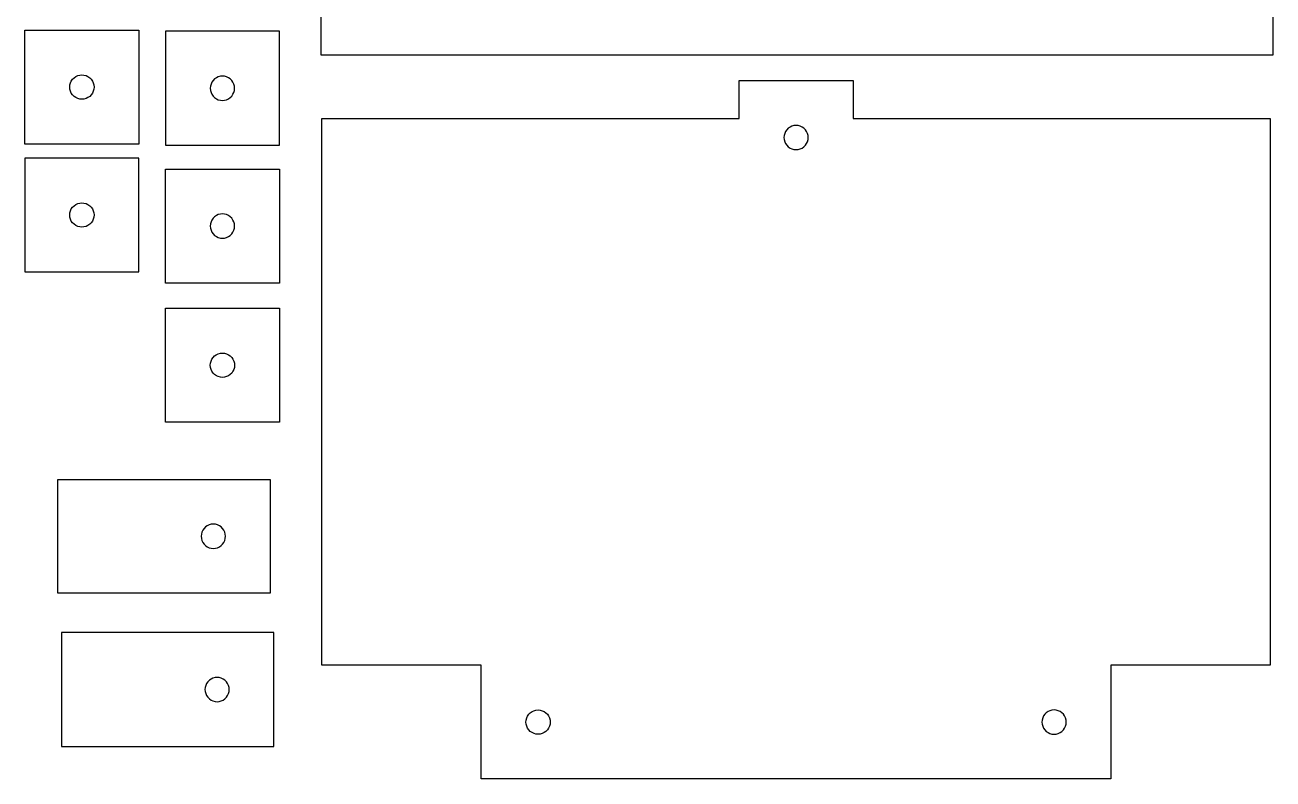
# Model space of a CAD drawing. Extents: x -175 to -7, y 41 to 356.
# Drawn here: x -171.2 to -6.7, y 168.4 to 267.8 of the extents above; entities that cross this region are included whole.
import ezdxf

# ---------------------------------------------------------------- set-up
doc = ezdxf.new("R2010")
doc.units = 0
doc.header["$MEASUREMENT"] = 0
doc.layers.add('Sketch1', color=7, linetype='Continuous')

msp = doc.modelspace()

# ---------------------------------------------------------------- linework, layer by layer
at = {"layer": 'Sketch1'}
for p, q in [((-132.19, 355.52, 2.99), (-132.19, 263.83, 2.99)), ((-6.69, 264.13, 2.99), (-6.69, 355.83, 2.99)), ((-171.18, 252.14, 2.99), (-171.18, 267.09, 2.99)), ((-171.18, 267.09, 2.99), (-171.13, 267.09, 2.99)), ((-171.13, 267.09, 2.99), (-156.18, 267.09, 2.99)), ((-156.18, 267.09, 2.99), (-156.18, 267.04, 2.99)), ((-156.18, 267.04, 2.99), (-156.18, 252.09, 2.99)), ((-152.65, 266.94, 2.99), (-152.65, 251.99, 2.99)), ((-152.6, 266.94, 2.99), (-152.65, 266.94, 2.99)), ((-137.65, 266.94, 2.99), (-152.6, 266.94, 2.99)), ((-137.65, 266.89, 2.99), (-137.65, 266.94, 2.99)), ((-137.65, 251.94, 2.99), (-137.65, 266.89, 2.99)), ((-132.19, 263.83, 2.99), (-131.77, 263.83, 2.99)), ((-131.77, 263.83, 2.99), (-6.69, 263.83, 2.99)), ((-6.69, 263.83, 2.99), (-6.69, 264.13, 2.99)), ((-165.26, 259.87, 2.99), (-165.18, 260.14, 2.99)), ((-165.18, 260.14, 2.99), (-165.07, 260.39, 2.99)), ((-165.07, 260.39, 2.99), (-164.91, 260.62, 2.99)), ((-164.91, 260.62, 2.99), (-164.71, 260.82, 2.99)), ((-164.71, 260.82, 2.99), (-164.48, 260.98, 2.99)), ((-164.48, 260.98, 2.99), (-164.23, 261.1, 2.99)), ((-164.23, 261.1, 2.99), (-163.96, 261.17, 2.99)), ((-163.96, 261.17, 2.99), (-163.68, 261.19, 2.99)), ((-163.68, 261.19, 2.99), (-163.4, 261.17, 2.99)), ((-163.4, 261.17, 2.99), (-163.13, 261.1, 2.99)), ((-163.13, 261.1, 2.99), (-162.88, 260.98, 2.99)), ((-162.88, 260.98, 2.99), (-162.65, 260.82, 2.99)), ((-162.65, 260.82, 2.99), (-162.46, 260.62, 2.99)), ((-162.46, 260.62, 2.99), (-162.3, 260.39, 2.99)), ((-162.3, 260.39, 2.99), (-162.18, 260.14, 2.99)), ((-162.18, 260.14, 2.99), (-162.1, 259.87, 2.99)), ((-146.66, 259.98, 2.99), (-146.73, 259.71, 2.99)), ((-146.54, 260.24, 2.99), (-146.66, 259.98, 2.99)), ((-146.38, 260.47, 2.99), (-146.54, 260.24, 2.99)), ((-146.18, 260.66, 2.99), (-146.38, 260.47, 2.99)), ((-145.95, 260.82, 2.99), (-146.18, 260.66, 2.99)), ((-145.7, 260.94, 2.99), (-145.95, 260.82, 2.99)), ((-145.43, 261.01, 2.99), (-145.7, 260.94, 2.99)), ((-145.15, 261.04, 2.99), (-145.43, 261.01, 2.99)), ((-144.88, 261.01, 2.99), (-145.15, 261.04, 2.99)), ((-144.61, 260.94, 2.99), (-144.88, 261.01, 2.99)), ((-144.35, 260.82, 2.99), (-144.61, 260.94, 2.99)), ((-144.13, 260.66, 2.99), (-144.35, 260.82, 2.99)), ((-143.93, 260.47, 2.99), (-144.13, 260.66, 2.99)), ((-143.77, 260.24, 2.99), (-143.93, 260.47, 2.99)), ((-143.65, 259.98, 2.99), (-143.77, 260.24, 2.99)), ((-143.58, 259.71, 2.99), (-143.65, 259.98, 2.99)), ((-77.05, 255.46, 2.99), (-77.05, 260.45, 2.99)), ((-77.05, 260.45, 2.99), (-77, 260.45, 2.99)), ((-77, 260.45, 2.99), (-62.05, 260.45, 2.99)), ((-62.05, 260.45, 2.99), (-62.05, 260.43, 2.99)), ((-62.05, 260.43, 2.99), (-62.05, 255.45, 2.99)), ((-165.28, 259.59, 2.99), (-165.26, 259.87, 2.99)), ((-165.26, 259.31, 2.99), (-165.28, 259.59, 2.99)), ((-165.18, 259.05, 2.99), (-165.26, 259.31, 2.99)), ((-165.07, 258.79, 2.99), (-165.18, 259.05, 2.99)), ((-164.91, 258.56, 2.99), (-165.07, 258.79, 2.99)), ((-164.71, 258.37, 2.99), (-164.91, 258.56, 2.99)), ((-164.48, 258.21, 2.99), (-164.71, 258.37, 2.99)), ((-162.65, 258.37, 2.99), (-162.88, 258.21, 2.99)), ((-162.45, 258.57, 2.99), (-162.65, 258.37, 2.99)), ((-162.29, 258.79, 2.99), (-162.45, 258.57, 2.99)), ((-162.18, 259.05, 2.99), (-162.29, 258.79, 2.99)), ((-162.1, 259.32, 2.99), (-162.18, 259.05, 2.99)), ((-162.1, 259.87, 2.99), (-162.08, 259.59, 2.99)), ((-162.08, 259.59, 2.99), (-162.1, 259.32, 2.99)), ((-146.73, 259.71, 2.99), (-146.75, 259.44, 2.99)), ((-146.75, 259.44, 2.99), (-146.73, 259.16, 2.99)), ((-146.73, 259.16, 2.99), (-146.66, 258.89, 2.99)), ((-146.66, 258.89, 2.99), (-146.54, 258.64, 2.99)), ((-146.54, 258.64, 2.99), (-146.38, 258.41, 2.99)), ((-146.38, 258.41, 2.99), (-146.18, 258.21, 2.99)), ((-144.13, 258.21, 2.99), (-143.93, 258.41, 2.99)), ((-143.93, 258.41, 2.99), (-143.77, 258.64, 2.99)), ((-143.77, 258.64, 2.99), (-143.65, 258.89, 2.99)), ((-143.65, 258.89, 2.99), (-143.58, 259.16, 2.99)), ((-143.56, 259.44, 2.99), (-143.58, 259.71, 2.99)), ((-143.58, 259.16, 2.99), (-143.56, 259.44, 2.99)), ((-164.23, 258.09, 2.99), (-164.48, 258.21, 2.99)), ((-163.96, 258.02, 2.99), (-164.23, 258.09, 2.99)), ((-163.68, 257.99, 2.99), (-163.96, 258.02, 2.99)), ((-163.4, 258.02, 2.99), (-163.68, 257.99, 2.99)), ((-163.13, 258.09, 2.99), (-163.4, 258.02, 2.99)), ((-162.88, 258.21, 2.99), (-163.13, 258.09, 2.99)), ((-146.18, 258.21, 2.99), (-145.95, 258.05, 2.99)), ((-145.95, 258.05, 2.99), (-145.7, 257.93, 2.99)), ((-145.7, 257.93, 2.99), (-145.43, 257.86, 2.99)), ((-145.43, 257.86, 2.99), (-145.15, 257.84, 2.99)), ((-145.15, 257.84, 2.99), (-144.88, 257.86, 2.99)), ((-144.88, 257.86, 2.99), (-144.61, 257.93, 2.99)), ((-144.61, 257.93, 2.99), (-144.35, 258.05, 2.99)), ((-144.35, 258.05, 2.99), (-144.13, 258.21, 2.99)), ((-132.05, 255.21, 2.99), (-132.05, 255.45, 2.99)), ((-132.05, 255.45, 2.99), (-131.87, 255.45, 2.99)), ((-132.05, 183.45, 2.99), (-132.05, 255.21, 2.99)), ((-131.87, 255.45, 2.99), (-77.05, 255.45, 2.99)), ((-77.05, 255.45, 2.99), (-77.05, 255.46, 2.99)), ((-62.05, 255.45, 2.99), (-61.87, 255.45, 2.99)), ((-61.87, 255.45, 2.99), (-7.05, 255.45, 2.99)), ((-7.05, 255.45, 2.99), (-7.05, 183.69, 2.99)), ((-71.05, 253.49, 2.99), (-71.12, 253.22, 2.99)), ((-70.93, 253.75, 2.99), (-71.05, 253.49, 2.99)), ((-70.77, 253.97, 2.99), (-70.93, 253.75, 2.99)), ((-70.58, 254.17, 2.99), (-70.77, 253.97, 2.99)), ((-70.35, 254.33, 2.99), (-70.58, 254.17, 2.99)), ((-70.1, 254.45, 2.99), (-70.35, 254.33, 2.99)), ((-69.83, 254.52, 2.99), (-70.1, 254.45, 2.99)), ((-69.55, 254.55, 2.99), (-69.83, 254.52, 2.99)), ((-69.27, 254.52, 2.99), (-69.55, 254.55, 2.99)), ((-69, 254.45, 2.99), (-69.27, 254.52, 2.99)), ((-68.75, 254.33, 2.99), (-69, 254.45, 2.99)), ((-68.52, 254.17, 2.99), (-68.75, 254.33, 2.99)), ((-68.32, 253.97, 2.99), (-68.52, 254.17, 2.99)), ((-68.16, 253.75, 2.99), (-68.32, 253.97, 2.99)), ((-68.05, 253.49, 2.99), (-68.16, 253.75, 2.99)), ((-67.97, 253.22, 2.99), (-68.05, 253.49, 2.99)), ((-171.18, 252.09, 2.99), (-171.18, 252.14, 2.99)), ((-156.23, 252.09, 2.99), (-171.18, 252.09, 2.99)), ((-156.18, 252.09, 2.99), (-156.23, 252.09, 2.99)), ((-152.65, 251.99, 2.99), (-152.65, 251.94, 2.99)), ((-152.65, 251.94, 2.99), (-137.7, 251.94, 2.99)), ((-137.7, 251.94, 2.99), (-137.65, 251.94, 2.99)), ((-71.12, 253.22, 2.99), (-71.15, 252.95, 2.99)), ((-71.15, 252.95, 2.99), (-71.12, 252.67, 2.99)), ((-71.12, 252.67, 2.99), (-71.05, 252.4, 2.99)), ((-71.05, 252.4, 2.99), (-70.93, 252.15, 2.99)), ((-70.93, 252.15, 2.99), (-70.77, 251.92, 2.99)), ((-70.77, 251.92, 2.99), (-70.58, 251.72, 2.99)), ((-70.58, 251.72, 2.99), (-70.35, 251.56, 2.99)), ((-68.75, 251.56, 2.99), (-68.52, 251.72, 2.99)), ((-68.52, 251.72, 2.99), (-68.32, 251.92, 2.99)), ((-68.32, 251.92, 2.99), (-68.16, 252.15, 2.99)), ((-68.16, 252.15, 2.99), (-68.05, 252.4, 2.99)), ((-68.05, 252.4, 2.99), (-67.97, 252.67, 2.99)), ((-67.95, 252.95, 2.99), (-67.97, 253.22, 2.99)), ((-67.97, 252.67, 2.99), (-67.95, 252.95, 2.99)), ((-171.13, 250.25, 2.99), (-171.18, 250.25, 2.99)), ((-171.18, 250.25, 2.99), (-171.18, 235.3, 2.99)), ((-156.18, 250.25, 2.99), (-171.13, 250.25, 2.99)), ((-156.18, 250.2, 2.99), (-156.18, 250.25, 2.99)), ((-156.18, 235.25, 2.99), (-156.18, 250.2, 2.99)), ((-70.35, 251.56, 2.99), (-70.1, 251.44, 2.99)), ((-70.1, 251.44, 2.99), (-69.83, 251.37, 2.99)), ((-69.83, 251.37, 2.99), (-69.55, 251.35, 2.99)), ((-69.55, 251.35, 2.99), (-69.27, 251.37, 2.99)), ((-69.27, 251.37, 2.99), (-69, 251.44, 2.99)), ((-69, 251.44, 2.99), (-68.75, 251.56, 2.99)), ((-152.65, 233.83, 2.99), (-152.65, 248.78, 2.99)), ((-152.65, 248.78, 2.99), (-152.6, 248.78, 2.99)), ((-152.6, 248.78, 2.99), (-137.65, 248.78, 2.99)), ((-137.65, 248.78, 2.99), (-137.65, 248.73, 2.99)), ((-137.65, 248.73, 2.99), (-137.65, 233.78, 2.99)), ((-165.18, 243.29, 2.99), (-165.07, 243.55, 2.99)), ((-165.07, 243.55, 2.99), (-164.91, 243.77, 2.99)), ((-164.91, 243.77, 2.99), (-164.71, 243.97, 2.99)), ((-164.71, 243.97, 2.99), (-164.48, 244.13, 2.99)), ((-164.48, 244.13, 2.99), (-164.23, 244.25, 2.99)), ((-164.23, 244.25, 2.99), (-163.96, 244.32, 2.99)), ((-163.96, 244.32, 2.99), (-163.68, 244.35, 2.99)), ((-163.68, 244.35, 2.99), (-163.4, 244.32, 2.99)), ((-163.4, 244.32, 2.99), (-163.13, 244.25, 2.99)), ((-163.13, 244.25, 2.99), (-162.88, 244.13, 2.99)), ((-162.88, 244.13, 2.99), (-162.65, 243.97, 2.99)), ((-162.65, 243.97, 2.99), (-162.46, 243.78, 2.99)), ((-162.46, 243.78, 2.99), (-162.3, 243.55, 2.99)), ((-162.3, 243.55, 2.99), (-162.18, 243.29, 2.99)), ((-165.28, 242.75, 2.99), (-165.26, 243.02, 2.99)), ((-165.26, 242.47, 2.99), (-165.28, 242.75, 2.99)), ((-165.26, 243.02, 2.99), (-165.18, 243.29, 2.99)), ((-165.18, 242.2, 2.99), (-165.26, 242.47, 2.99)), ((-165.07, 241.95, 2.99), (-165.18, 242.2, 2.99)), ((-164.91, 241.72, 2.99), (-165.07, 241.95, 2.99)), ((-162.29, 241.95, 2.99), (-162.45, 241.72, 2.99)), ((-162.18, 242.2, 2.99), (-162.29, 241.95, 2.99)), ((-162.18, 243.29, 2.99), (-162.1, 243.03, 2.99)), ((-162.1, 242.47, 2.99), (-162.18, 242.2, 2.99)), ((-162.1, 243.03, 2.99), (-162.08, 242.75, 2.99)), ((-162.08, 242.75, 2.99), (-162.1, 242.47, 2.99)), ((-146.66, 241.83, 2.99), (-146.73, 241.56, 2.99)), ((-146.54, 242.08, 2.99), (-146.66, 241.83, 2.99)), ((-146.38, 242.31, 2.99), (-146.54, 242.08, 2.99)), ((-146.18, 242.51, 2.99), (-146.38, 242.31, 2.99)), ((-145.95, 242.67, 2.99), (-146.18, 242.51, 2.99)), ((-145.7, 242.79, 2.99), (-145.95, 242.67, 2.99)), ((-145.43, 242.86, 2.99), (-145.7, 242.79, 2.99)), ((-145.15, 242.88, 2.99), (-145.43, 242.86, 2.99)), ((-144.88, 242.86, 2.99), (-145.15, 242.88, 2.99)), ((-144.61, 242.79, 2.99), (-144.88, 242.86, 2.99)), ((-144.35, 242.67, 2.99), (-144.61, 242.79, 2.99)), ((-144.13, 242.51, 2.99), (-144.35, 242.67, 2.99)), ((-143.93, 242.31, 2.99), (-144.13, 242.51, 2.99)), ((-143.77, 242.08, 2.99), (-143.93, 242.31, 2.99)), ((-143.65, 241.83, 2.99), (-143.77, 242.08, 2.99)), ((-143.58, 241.56, 2.99), (-143.65, 241.83, 2.99)), ((-164.71, 241.52, 2.99), (-164.91, 241.72, 2.99)), ((-164.48, 241.36, 2.99), (-164.71, 241.52, 2.99)), ((-164.23, 241.24, 2.99), (-164.48, 241.36, 2.99)), ((-163.96, 241.17, 2.99), (-164.23, 241.24, 2.99)), ((-163.68, 241.15, 2.99), (-163.96, 241.17, 2.99)), ((-163.4, 241.17, 2.99), (-163.68, 241.15, 2.99)), ((-163.13, 241.24, 2.99), (-163.4, 241.17, 2.99)), ((-162.88, 241.36, 2.99), (-163.13, 241.24, 2.99)), ((-162.65, 241.52, 2.99), (-162.88, 241.36, 2.99)), ((-162.45, 241.72, 2.99), (-162.65, 241.52, 2.99)), ((-146.73, 241.56, 2.99), (-146.75, 241.28, 2.99)), ((-146.75, 241.28, 2.99), (-146.73, 241, 2.99)), ((-146.73, 241, 2.99), (-146.66, 240.73, 2.99)), ((-146.66, 240.73, 2.99), (-146.54, 240.48, 2.99)), ((-146.54, 240.48, 2.99), (-146.38, 240.25, 2.99)), ((-146.38, 240.25, 2.99), (-146.18, 240.06, 2.99)), ((-144.13, 240.06, 2.99), (-143.93, 240.25, 2.99)), ((-143.93, 240.25, 2.99), (-143.77, 240.48, 2.99)), ((-143.77, 240.48, 2.99), (-143.65, 240.73, 2.99)), ((-143.65, 240.73, 2.99), (-143.58, 241, 2.99)), ((-143.56, 241.28, 2.99), (-143.58, 241.56, 2.99)), ((-143.58, 241, 2.99), (-143.56, 241.28, 2.99)), ((-146.18, 240.06, 2.99), (-145.95, 239.9, 2.99)), ((-145.95, 239.9, 2.99), (-145.7, 239.78, 2.99)), ((-145.7, 239.78, 2.99), (-145.43, 239.71, 2.99)), ((-145.43, 239.71, 2.99), (-145.15, 239.68, 2.99)), ((-145.15, 239.68, 2.99), (-144.88, 239.71, 2.99)), ((-144.88, 239.71, 2.99), (-144.61, 239.78, 2.99)), ((-144.61, 239.78, 2.99), (-144.35, 239.9, 2.99)), ((-144.35, 239.9, 2.99), (-144.13, 240.06, 2.99)), ((-171.18, 235.3, 2.99), (-171.18, 235.25, 2.99)), ((-171.18, 235.25, 2.99), (-156.23, 235.25, 2.99)), ((-156.23, 235.25, 2.99), (-156.18, 235.25, 2.99)), ((-152.65, 233.78, 2.99), (-152.65, 233.83, 2.99)), ((-137.7, 233.78, 2.99), (-152.65, 233.78, 2.99)), ((-137.65, 233.78, 2.99), (-137.7, 233.78, 2.99)), ((-152.65, 215.5, 2.99), (-152.65, 230.45, 2.99)), ((-152.65, 230.45, 2.99), (-152.6, 230.45, 2.99)), ((-152.6, 230.45, 2.99), (-137.65, 230.45, 2.99)), ((-137.65, 230.45, 2.99), (-137.65, 230.4, 2.99)), ((-137.65, 230.4, 2.99), (-137.65, 215.45, 2.99)), ((-146.66, 223.5, 2.99), (-146.54, 223.75, 2.99)), ((-146.54, 223.75, 2.99), (-146.38, 223.98, 2.99)), ((-146.38, 223.98, 2.99), (-146.18, 224.18, 2.99)), ((-146.18, 224.18, 2.99), (-145.96, 224.34, 2.99)), ((-145.96, 224.34, 2.99), (-145.7, 224.45, 2.99)), ((-145.7, 224.45, 2.99), (-145.43, 224.53, 2.99)), ((-145.43, 224.53, 2.99), (-145.16, 224.55, 2.99)), ((-145.16, 224.55, 2.99), (-144.88, 224.53, 2.99)), ((-144.88, 224.53, 2.99), (-144.61, 224.46, 2.99)), ((-144.61, 224.46, 2.99), (-144.36, 224.34, 2.99)), ((-144.36, 224.34, 2.99), (-144.13, 224.18, 2.99)), ((-144.13, 224.18, 2.99), (-143.93, 223.98, 2.99)), ((-143.93, 223.98, 2.99), (-143.77, 223.75, 2.99)), ((-143.77, 223.75, 2.99), (-143.65, 223.5, 2.99)), ((-146.75, 222.95, 2.99), (-146.73, 223.23, 2.99)), ((-146.73, 222.67, 2.99), (-146.75, 222.95, 2.99)), ((-146.73, 223.23, 2.99), (-146.66, 223.5, 2.99)), ((-146.66, 222.4, 2.99), (-146.73, 222.67, 2.99)), ((-146.54, 222.15, 2.99), (-146.66, 222.4, 2.99)), ((-146.38, 221.92, 2.99), (-146.54, 222.15, 2.99)), ((-143.77, 222.15, 2.99), (-143.93, 221.92, 2.99)), ((-143.65, 222.41, 2.99), (-143.77, 222.15, 2.99)), ((-143.65, 223.5, 2.99), (-143.58, 223.23, 2.99)), ((-143.58, 222.67, 2.99), (-143.65, 222.41, 2.99)), ((-143.58, 223.23, 2.99), (-143.56, 222.95, 2.99)), ((-143.56, 222.95, 2.99), (-143.58, 222.67, 2.99)), ((-146.18, 221.73, 2.99), (-146.38, 221.92, 2.99)), ((-145.95, 221.57, 2.99), (-146.18, 221.73, 2.99)), ((-145.7, 221.45, 2.99), (-145.95, 221.57, 2.99)), ((-145.43, 221.38, 2.99), (-145.7, 221.45, 2.99)), ((-145.15, 221.35, 2.99), (-145.43, 221.38, 2.99)), ((-144.88, 221.38, 2.99), (-145.15, 221.35, 2.99)), ((-144.61, 221.45, 2.99), (-144.88, 221.38, 2.99)), ((-144.35, 221.57, 2.99), (-144.61, 221.45, 2.99)), ((-144.13, 221.73, 2.99), (-144.35, 221.57, 2.99)), ((-143.93, 221.92, 2.99), (-144.13, 221.73, 2.99)), ((-152.65, 215.45, 2.99), (-152.65, 215.5, 2.99)), ((-137.7, 215.45, 2.99), (-152.65, 215.45, 2.99)), ((-137.65, 215.45, 2.99), (-137.7, 215.45, 2.99)), ((-166.86, 192.97, 2.99), (-166.86, 207.92, 2.99)), ((-166.86, 207.92, 2.99), (-166.76, 207.92, 2.99)), ((-166.76, 207.92, 2.99), (-138.86, 207.92, 2.99)), ((-138.86, 207.92, 2.99), (-138.86, 207.87, 2.99)), ((-138.86, 207.87, 2.99), (-138.86, 192.92, 2.99)), ((-147.93, 200.7, 2.99), (-147.96, 200.42, 2.99)), ((-147.86, 200.97, 2.99), (-147.93, 200.7, 2.99)), ((-147.74, 201.22, 2.99), (-147.86, 200.97, 2.99)), ((-147.58, 201.45, 2.99), (-147.74, 201.22, 2.99)), ((-147.38, 201.65, 2.99), (-147.58, 201.45, 2.99)), ((-147.16, 201.81, 2.99), (-147.38, 201.65, 2.99)), ((-146.9, 201.93, 2.99), (-147.16, 201.81, 2.99)), ((-146.63, 202, 2.99), (-146.9, 201.93, 2.99)), ((-146.36, 202.02, 2.99), (-146.63, 202, 2.99)), ((-146.08, 202, 2.99), (-146.36, 202.02, 2.99)), ((-145.81, 201.93, 2.99), (-146.08, 202, 2.99)), ((-145.56, 201.81, 2.99), (-145.81, 201.93, 2.99)), ((-145.33, 201.65, 2.99), (-145.56, 201.81, 2.99)), ((-145.13, 201.45, 2.99), (-145.33, 201.65, 2.99)), ((-144.97, 201.22, 2.99), (-145.13, 201.45, 2.99)), ((-144.85, 200.97, 2.99), (-144.97, 201.22, 2.99)), ((-144.78, 200.7, 2.99), (-144.85, 200.97, 2.99)), ((-144.76, 200.42, 2.99), (-144.78, 200.7, 2.99)), ((-147.96, 200.42, 2.99), (-147.93, 200.14, 2.99)), ((-147.93, 200.14, 2.99), (-147.86, 199.88, 2.99)), ((-147.86, 199.88, 2.99), (-147.74, 199.62, 2.99)), ((-147.74, 199.62, 2.99), (-147.58, 199.39, 2.99)), ((-147.58, 199.39, 2.99), (-147.38, 199.2, 2.99)), ((-147.38, 199.2, 2.99), (-147.16, 199.04, 2.99)), ((-147.16, 199.04, 2.99), (-146.9, 198.92, 2.99)), ((-145.81, 198.92, 2.99), (-145.56, 199.04, 2.99)), ((-145.56, 199.04, 2.99), (-145.33, 199.2, 2.99)), ((-145.33, 199.2, 2.99), (-145.13, 199.39, 2.99)), ((-145.13, 199.39, 2.99), (-144.97, 199.62, 2.99)), ((-144.97, 199.62, 2.99), (-144.85, 199.88, 2.99)), ((-144.85, 199.88, 2.99), (-144.78, 200.14, 2.99)), ((-144.78, 200.14, 2.99), (-144.76, 200.42, 2.99)), ((-146.9, 198.92, 2.99), (-146.63, 198.85, 2.99)), ((-146.63, 198.85, 2.99), (-146.36, 198.82, 2.99)), ((-146.36, 198.82, 2.99), (-146.08, 198.85, 2.99)), ((-146.08, 198.85, 2.99), (-145.81, 198.92, 2.99)), ((-166.86, 192.92, 2.99), (-166.86, 192.97, 2.99)), ((-138.95, 192.92, 2.99), (-166.86, 192.92, 2.99)), ((-138.86, 192.92, 2.99), (-138.95, 192.92, 2.99)), ((-166.26, 187.73, 2.99), (-166.36, 187.73, 2.99)), ((-166.36, 187.73, 2.99), (-166.36, 172.78, 2.99)), ((-138.36, 187.73, 2.99), (-166.26, 187.73, 2.99)), ((-138.36, 187.68, 2.99), (-138.36, 187.73, 2.99)), ((-138.36, 172.73, 2.99), (-138.36, 187.68, 2.99)), ((-111.12, 183.45, 2.99), (-132.05, 183.45, 2.99)), ((-111.05, 183.45, 2.99), (-111.12, 183.45, 2.99)), ((-111.05, 168.5, 2.99), (-111.05, 183.45, 2.99)), ((-7.12, 183.45, 2.99), (-28.05, 183.45, 2.99)), ((-28.05, 183.45, 2.99), (-28.05, 183.4, 2.99)), ((-28.05, 183.4, 2.99), (-28.05, 168.45, 2.99)), ((-7.05, 183.45, 2.99), (-7.12, 183.45, 2.99)), ((-7.05, 183.69, 2.99), (-7.05, 183.45, 2.99)), ((-147.24, 181.03, 2.99), (-147.36, 180.78, 2.99)), ((-147.08, 181.26, 2.99), (-147.24, 181.03, 2.99)), ((-146.88, 181.46, 2.99), (-147.08, 181.26, 2.99)), ((-146.66, 181.62, 2.99), (-146.88, 181.46, 2.99)), ((-146.4, 181.74, 2.99), (-146.66, 181.62, 2.99)), ((-146.13, 181.81, 2.99), (-146.4, 181.74, 2.99)), ((-145.86, 181.83, 2.99), (-146.13, 181.81, 2.99)), ((-145.58, 181.81, 2.99), (-145.86, 181.83, 2.99)), ((-145.31, 181.74, 2.99), (-145.58, 181.81, 2.99)), ((-145.06, 181.62, 2.99), (-145.31, 181.74, 2.99)), ((-144.83, 181.46, 2.99), (-145.06, 181.62, 2.99)), ((-144.63, 181.26, 2.99), (-144.83, 181.46, 2.99)), ((-144.47, 181.03, 2.99), (-144.63, 181.26, 2.99)), ((-144.35, 180.78, 2.99), (-144.47, 181.03, 2.99)), ((-147.43, 180.51, 2.99), (-147.46, 180.23, 2.99)), ((-147.46, 180.23, 2.99), (-147.43, 179.96, 2.99)), ((-147.36, 180.78, 2.99), (-147.43, 180.51, 2.99)), ((-147.43, 179.96, 2.99), (-147.36, 179.69, 2.99)), ((-147.36, 179.69, 2.99), (-147.24, 179.43, 2.99)), ((-147.24, 179.43, 2.99), (-147.08, 179.21, 2.99)), ((-144.63, 179.21, 2.99), (-144.47, 179.43, 2.99)), ((-144.47, 179.43, 2.99), (-144.35, 179.69, 2.99)), ((-144.28, 180.51, 2.99), (-144.35, 180.78, 2.99)), ((-144.35, 179.69, 2.99), (-144.28, 179.96, 2.99)), ((-144.26, 180.23, 2.99), (-144.28, 180.51, 2.99)), ((-144.28, 179.96, 2.99), (-144.26, 180.23, 2.99)), ((-147.08, 179.21, 2.99), (-146.88, 179.01, 2.99)), ((-146.88, 179.01, 2.99), (-146.66, 178.85, 2.99)), ((-146.66, 178.85, 2.99), (-146.4, 178.73, 2.99)), ((-146.4, 178.73, 2.99), (-146.13, 178.66, 2.99)), ((-146.13, 178.66, 2.99), (-145.86, 178.63, 2.99)), ((-145.86, 178.63, 2.99), (-145.58, 178.66, 2.99)), ((-145.58, 178.66, 2.99), (-145.31, 178.73, 2.99)), ((-145.31, 178.73, 2.99), (-145.06, 178.85, 2.99)), ((-145.06, 178.85, 2.99), (-144.83, 179.01, 2.99)), ((-144.83, 179.01, 2.99), (-144.63, 179.21, 2.99)), ((-105.15, 175.94, 2.99), (-105.12, 176.22, 2.99)), ((-105.12, 176.22, 2.99), (-105.05, 176.49, 2.99)), ((-105.05, 176.49, 2.99), (-104.93, 176.74, 2.99)), ((-104.93, 176.74, 2.99), (-104.77, 176.97, 2.99)), ((-104.77, 176.97, 2.99), (-104.58, 177.17, 2.99)), ((-104.58, 177.17, 2.99), (-104.35, 177.33, 2.99)), ((-104.35, 177.33, 2.99), (-104.1, 177.45, 2.99)), ((-104.1, 177.45, 2.99), (-103.83, 177.52, 2.99)), ((-103.83, 177.52, 2.99), (-103.55, 177.55, 2.99)), ((-103.55, 177.55, 2.99), (-103.27, 177.52, 2.99)), ((-103.27, 177.52, 2.99), (-103, 177.45, 2.99)), ((-103, 177.45, 2.99), (-102.75, 177.33, 2.99)), ((-102.75, 177.33, 2.99), (-102.52, 177.17, 2.99)), ((-102.52, 177.17, 2.99), (-102.32, 176.97, 2.99)), ((-102.32, 176.97, 2.99), (-102.16, 176.75, 2.99)), ((-102.16, 176.75, 2.99), (-102.05, 176.49, 2.99)), ((-102.05, 176.49, 2.99), (-101.97, 176.22, 2.99)), ((-101.97, 176.22, 2.99), (-101.95, 175.95, 2.99)), ((-37.12, 176.22, 2.99), (-37.15, 175.95, 2.99)), ((-37.05, 176.49, 2.99), (-37.12, 176.22, 2.99)), ((-36.93, 176.75, 2.99), (-37.05, 176.49, 2.99)), ((-36.77, 176.97, 2.99), (-36.93, 176.75, 2.99)), ((-36.58, 177.17, 2.99), (-36.77, 176.97, 2.99)), ((-36.35, 177.33, 2.99), (-36.58, 177.17, 2.99)), ((-36.1, 177.45, 2.99), (-36.35, 177.33, 2.99)), ((-35.83, 177.52, 2.99), (-36.1, 177.45, 2.99)), ((-35.55, 177.55, 2.99), (-35.83, 177.52, 2.99)), ((-35.27, 177.52, 2.99), (-35.55, 177.55, 2.99)), ((-35, 177.45, 2.99), (-35.27, 177.52, 2.99)), ((-34.75, 177.33, 2.99), (-35, 177.45, 2.99)), ((-34.52, 177.17, 2.99), (-34.75, 177.33, 2.99)), ((-34.32, 176.97, 2.99), (-34.52, 177.17, 2.99)), ((-34.16, 176.75, 2.99), (-34.32, 176.97, 2.99)), ((-34.05, 176.49, 2.99), (-34.16, 176.75, 2.99)), ((-33.97, 176.22, 2.99), (-34.05, 176.49, 2.99)), ((-33.95, 175.95, 2.99), (-33.97, 176.22, 2.99)), ((-105.12, 175.67, 2.99), (-105.15, 175.94, 2.99)), ((-105.05, 175.4, 2.99), (-105.12, 175.67, 2.99)), ((-104.93, 175.14, 2.99), (-105.05, 175.4, 2.99)), ((-104.77, 174.92, 2.99), (-104.93, 175.14, 2.99)), ((-104.58, 174.72, 2.99), (-104.77, 174.92, 2.99)), ((-104.35, 174.56, 2.99), (-104.58, 174.72, 2.99)), ((-104.09, 174.44, 2.99), (-104.35, 174.56, 2.99)), ((-103.83, 174.37, 2.99), (-104.09, 174.44, 2.99)), ((-103.55, 174.35, 2.99), (-103.83, 174.37, 2.99)), ((-103.27, 174.37, 2.99), (-103.55, 174.35, 2.99)), ((-103, 174.44, 2.99), (-103.27, 174.37, 2.99)), ((-102.75, 174.56, 2.99), (-103, 174.44, 2.99)), ((-102.52, 174.72, 2.99), (-102.75, 174.56, 2.99)), ((-102.32, 174.92, 2.99), (-102.52, 174.72, 2.99)), ((-102.16, 175.15, 2.99), (-102.32, 174.92, 2.99)), ((-102.04, 175.4, 2.99), (-102.16, 175.15, 2.99)), ((-101.97, 175.67, 2.99), (-102.04, 175.4, 2.99)), ((-101.95, 175.95, 2.99), (-101.97, 175.67, 2.99)), ((-37.15, 175.95, 2.99), (-37.12, 175.67, 2.99)), ((-37.12, 175.67, 2.99), (-37.05, 175.4, 2.99)), ((-37.05, 175.4, 2.99), (-36.93, 175.15, 2.99)), ((-36.93, 175.15, 2.99), (-36.77, 174.92, 2.99)), ((-36.77, 174.92, 2.99), (-36.58, 174.72, 2.99)), ((-36.58, 174.72, 2.99), (-36.35, 174.56, 2.99)), ((-36.35, 174.56, 2.99), (-36.1, 174.44, 2.99)), ((-36.1, 174.44, 2.99), (-35.83, 174.37, 2.99)), ((-35.83, 174.37, 2.99), (-35.55, 174.35, 2.99)), ((-35.55, 174.35, 2.99), (-35.27, 174.37, 2.99)), ((-35.27, 174.37, 2.99), (-35, 174.44, 2.99)), ((-35, 174.44, 2.99), (-34.75, 174.56, 2.99)), ((-34.75, 174.56, 2.99), (-34.52, 174.72, 2.99)), ((-34.52, 174.72, 2.99), (-34.32, 174.92, 2.99)), ((-34.32, 174.92, 2.99), (-34.16, 175.15, 2.99)), ((-34.16, 175.15, 2.99), (-34.05, 175.4, 2.99)), ((-34.04, 175.4, 2.99), (-33.97, 175.67, 2.99)), ((-33.97, 175.67, 2.99), (-33.95, 175.95, 2.99)), ((-166.36, 172.78, 2.99), (-166.36, 172.73, 2.99)), ((-166.36, 172.73, 2.99), (-138.45, 172.73, 2.99)), ((-138.45, 172.73, 2.99), (-138.36, 172.73, 2.99)), ((-111.05, 168.45, 2.99), (-111.05, 168.5, 2.99)), ((-110.77, 168.45, 2.99), (-111.05, 168.45, 2.99)), ((-28.05, 168.45, 2.99), (-110.77, 168.45, 2.99))]:
    msp.add_line(p, q, dxfattribs=at)

doc.saveas('drawing.dxf')
